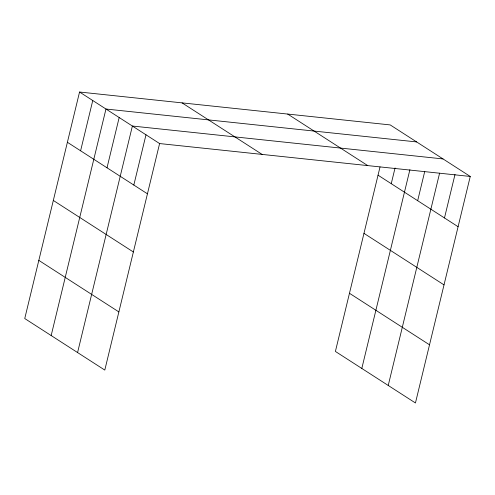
<?xml version="1.0" encoding="UTF-8"?>
<svg xmlns="http://www.w3.org/2000/svg" width="495" height="495" viewBox="0 0 495 495"><rect width="100%" height="100%" fill="white"/><g stroke="black" fill="none" stroke-linecap="round" stroke-linejoin="round"><path stroke-width="0.74" d="M79.553 92.02L24.75 318.545L104.798 370.081L159.6 143.556L79.553 92.02L390.202 124.919L470.25 176.455L415.447 402.979L335.4 351.444L380.036 166.933M80.598 150.789L92.757 100.528M51.164 335.554L105.967 109.03L416.617 141.929M107.013 167.793L119.177 117.532M77.579 352.558L132.382 126.033L443.031 158.932M133.829 185.056L145.994 134.795M391.248 183.688L395.06 167.935M361.814 368.453L409.903 169.686M417.669 200.692L424.741 171.437M388.235 385.457L439.585 173.188M444.479 217.955L455.01 174.444M159.6 143.556L470.25 176.455M287.688 114.067L367.736 165.596M378.044 175.187L458.092 226.716M182.067 102.88L262.115 154.409M363.967 233.349L444.015 284.885M349.47 293.281L429.518 344.811M67.394 142.288L147.442 193.817M53.318 200.45L133.365 251.986M38.82 260.382L118.868 311.912"/></g></svg>
